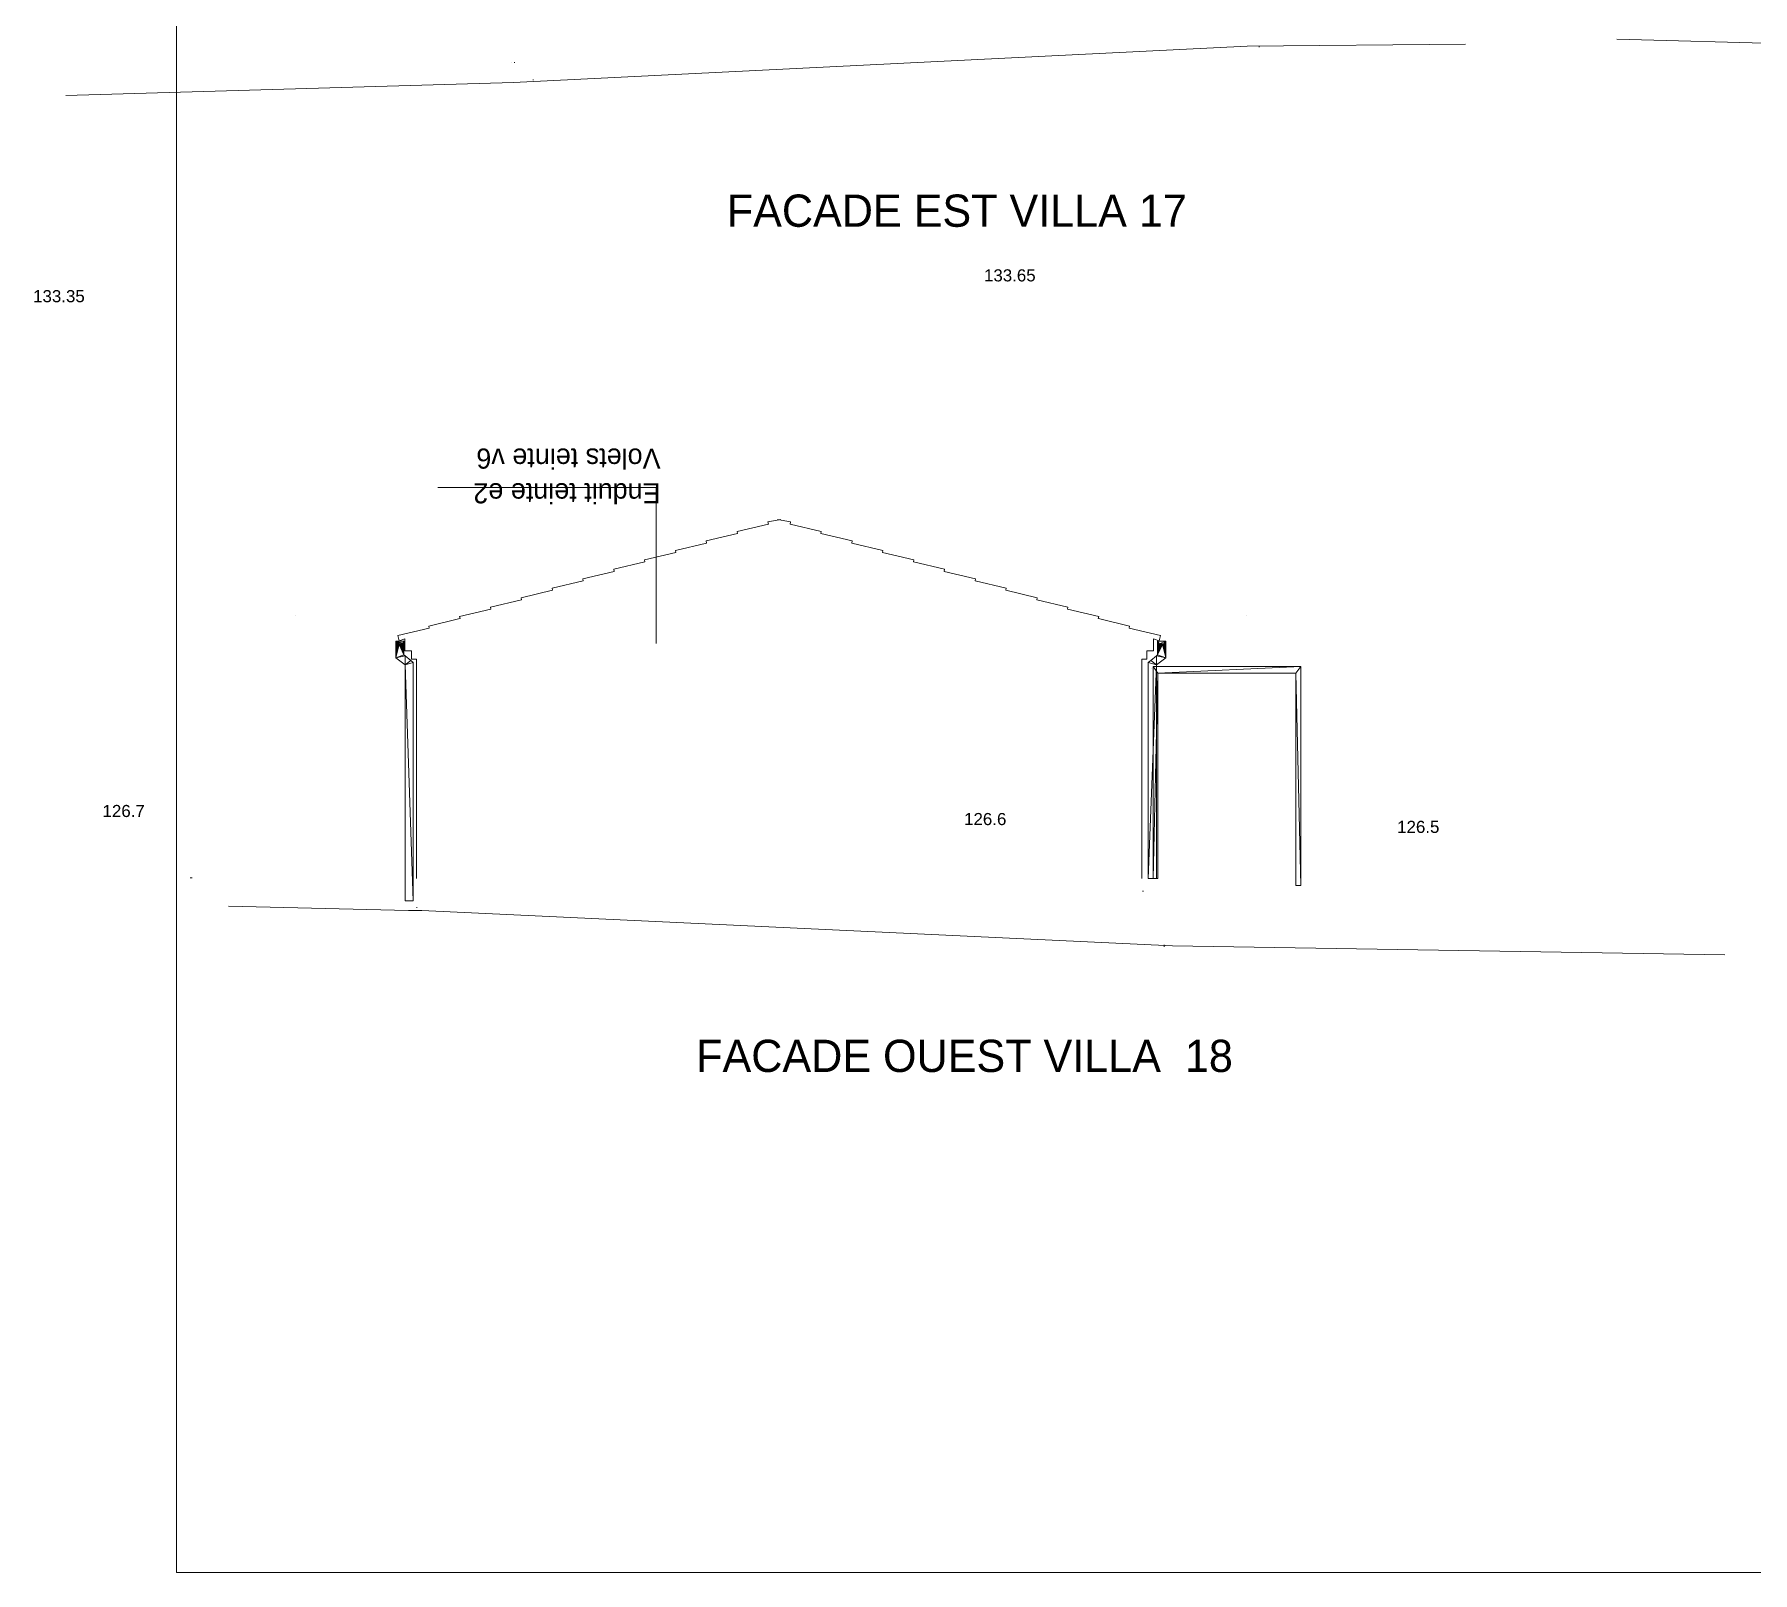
# Model space of a CAD drawing. Header units: metres. Extents: x -12536 to 12621, y -17191 to 9596.
# Drawn here: x -12432 to -10300, y -14453 to -12545 of the extents above; entities that cross this region are included whole.
import ezdxf
from ezdxf.enums import TextEntityAlignment as Align
from ezdxf.lldxf.tags import DXFTag

# ---------------------------------------------------------------- set-up
doc = ezdxf.new("R2010")
doc.units = ezdxf.units.M
doc.header["$MEASUREMENT"] = 0
for name, color, linetype in [('Calque commun', 7, 'Continuous'), ('Cotations', 7, 'Continuous'), ('Layer79', 7, 'Continuous')]:
    doc.layers.add(name, color=color, linetype=linetype)
doc.styles.add('Arial15', font='arial.ttf', dxfattribs={"height": 0.15})
doc.styles.add('Century Gothic15', font='GOTHIC.TTF', dxfattribs={"height": 0.18})
doc.styles.add('Century Gothic18', font='GOTHIC.TTF', dxfattribs={"height": 0.18})
tags = doc.linetypes.add('HIDDEN', pattern=[0.375, 0.25, -0.125]).pattern_tags.tags
tags[6:7] = [DXFTag(74, 4), DXFTag(75, 0), DXFTag(340, '0'), DXFTag(46, 1.0), DXFTag(50, 0.0), DXFTag(44, 0.0), DXFTag(45, 0.0)]
tags[4:5] = [DXFTag(74, 4), DXFTag(75, 0), DXFTag(340, '0'), DXFTag(46, 1.0), DXFTag(50, 0.0), DXFTag(44, 0.0), DXFTag(45, 0.0)]

# ---------------------------------------------------------------- blocks, each defined once
blk = doc.blocks.new('@dwg_exp6')
at = {"layer": 'Cotations', "color": 212, "linetype": 'ByBlock', "lineweight": -2, "style": 'Arial15'}
blk.add_text('133.65', height=0.15, dxfattribs=at).set_placement((-23.697, 15.874), align=Align.CENTER)
blk = doc.blocks.new('@dwg_exp9')
at = {"layer": 'Cotations', "color": 212, "linetype": 'ByBlock', "lineweight": -2, "style": 'Arial15'}
blk.add_text('133.35', height=0.15, dxfattribs=at).set_placement((-35.495, 15.616), align=Align.CENTER)
blk = doc.blocks.new('@dwg_exp24')
at = {"layer": 'Cotations', "color": 212, "linetype": 'ByBlock', "lineweight": -2, "style": 'Arial15'}
blk.add_text('126.5', height=0.15, dxfattribs=at).set_placement((-18.629, 9.033), align=Align.CENTER)
blk = doc.blocks.new('@dwg_exp25')
at = {"layer": 'Cotations', "color": 212, "linetype": 'ByBlock', "lineweight": -2, "style": 'Arial15'}
blk.add_text('126.7', height=0.15, dxfattribs=at).set_placement((-34.692, 9.23), align=Align.CENTER)
blk = doc.blocks.new('@dwg_exp26')
at = {"layer": 'Cotations', "color": 212, "linetype": 'ByBlock', "lineweight": -2, "style": 'Arial15'}
blk.add_text('126.6', height=0.15, dxfattribs=at).set_placement((-24.002, 9.13), align=Align.CENTER)

msp = doc.modelspace()

# ---------------------------------------------------------------- linework, layer by layer
at = {"layer": 'Calque commun', "color": 26, "linetype": 'HIDDEN', "lineweight": 20}
for p, q in [((-10169.372, -12559.28), (-10468.039, -12551.305)), ((-11836.993, -12604.722), (-10926.704, -12559.978)), ((-10926.704, -12559.978), (-10655.797, -12557.262)), ((-12392.473, -12620.908), (-11836.993, -12604.722)), ((-11967.633, -13631.879), (-12190.613, -13626.774)), ((-11951.102, -13632.02), (-11967.633, -13631.879)), ((-11951.102, -13632.02), (-11019.584, -13675.771)), ((-11019.584, -13675.771), (-10334.265, -13687.006))]:
    msp.add_line(p, q, dxfattribs=at)
at = {"layer": 'Calque commun', "color": 7, "linetype": 'Continuous', "lineweight": 5}
for p, q in [((-10911.398, -12560.464), (-10912.399, -12560.464)), ((-11840.126, -12579.923), (-11840.127, -12579.923)), ((-11840.127, -12579.923), (-11840.126, -12579.923)), ((-11840.126, -12579.923), (-11840.127, -12579.923)), ((-11840.126, -12579.923), (-11840.127, -12579.923)), ((-11840.126, -12579.923), (-11840.126, -12579.923)), ((-11840.126, -12579.923), (-11840.126, -12579.923)), ((-11840.126, -12579.923), (-11840.126, -12579.923)), ((-11840.126, -12579.923), (-11840.126, -12579.923)), ((-11840.126, -12579.923), (-11840.126, -12579.923)), ((-11840.126, -12579.923), (-11840.126, -12579.923)), ((-11836.567, -12579.923), (-11836.567, -12579.923)), ((-11836.567, -12579.923), (-11836.567, -12579.923)), ((-11836.567, -12579.923), (-11836.567, -12579.923)), ((-11836.567, -12579.923), (-11836.567, -12579.923)), ((-11836.567, -12579.923), (-11836.567, -12579.923)), ((-11835.566, -12579.923), (-11836.567, -12579.923)), ((-11836.567, -12579.923), (-11836.567, -12579.923)), ((-11835.566, -12579.923), (-11835.566, -12579.923)), ((-11835.566, -12579.923), (-11835.566, -12579.923)), ((-11835.566, -12579.923), (-11835.566, -12579.923)), ((-11835.566, -12579.923), (-11835.566, -12579.923)), ((-11835.566, -12579.923), (-11835.566, -12579.923)), ((-11835.566, -12579.923), (-11835.566, -12579.923)), ((-11835.566, -12579.923), (-11835.566, -12579.923)), ((-11835.566, -12579.923), (-11835.566, -12579.923)), ((-11835.566, -12579.923), (-11835.566, -12579.923)), ((-11835.566, -12579.923), (-11835.566, -12579.923)), ((-11835.566, -12579.923), (-11835.566, -12579.923)), ((-11835.566, -12579.923), (-11835.566, -12579.923)), ((-11813.4, -12601.772), (-11813.4, -12601.772)), ((-11813.4, -12601.772), (-11813.4, -12601.772)), ((-11813.4, -12601.772), (-11813.4, -12601.772)), ((-11813.4, -12601.772), (-11813.4, -12601.772)), ((-11813.4, -12601.772), (-11813.4, -12601.772)), ((-11812.399, -12601.772), (-11813.4, -12601.772)), ((-11813.4, -12601.772), (-11813.4, -12601.772)), ((-11812.399, -12601.771), (-11812.399, -12601.771)), ((-11812.399, -12601.771), (-11812.399, -12601.771)), ((-11812.399, -12601.772), (-11812.399, -12601.772)), ((-11812.399, -12601.772), (-11812.399, -12601.772)), ((-11812.399, -12601.772), (-11812.399, -12601.772)), ((-11812.399, -12601.772), (-11812.399, -12601.772)), ((-11812.399, -12601.772), (-11812.399, -12601.772)), ((-11812.399, -12601.772), (-11812.399, -12601.772)), ((-11812.399, -12601.772), (-11812.399, -12601.772)), ((-11812.399, -12601.772), (-11812.399, -12601.772)), ((-11812.399, -12601.772), (-11812.399, -12601.772)), ((-11812.399, -12601.772), (-11812.399, -12601.772)), ((-12108.231, -13265.962), (-12108.231, -13265.963)), ((-10927.459, -13265.962), (-10927.458, -13265.962)), ((-12235.75, -13591.548), (-12238.327, -13591.548)), ((-12236.775, -13591.516), (-12236.775, -13591.548)), ((-11055.691, -13608.096), (-11056.692, -13608.096)), ((-11956.692, -13628.308), (-11957.693, -13628.308)), ((-11029.904, -13675.629), (-11029.904, -13674.702)), ((-11029.904, -13674.702), (-11029.904, -13676.84))]:
    msp.add_line(p, q, dxfattribs=at)
at = {"layer": 'Calque commun', "color": 5, "linetype": 'Continuous', "lineweight": 20}
msp.add_polyline3d([(-11931.081, -13107.334, 0), (-11660.32, -13107.334, 0), (-11660.32, -13300.772, 0)], dxfattribs=at)
at = {"layer": 'Cotations', "color": 7, "linetype": 'Continuous', "lineweight": 5}
for points in [[(-11957.635, -13592.105, 0), (-11957.634, -13320.361, 0), (-11963.882, -13320.361, 0), (-11963.882, -13309.694, 0), (-11972.02, -13309.694, 0), (-11972.02, -13295.155, 0), (-11978.881, -13297.3, 0), (-11980.687, -13290.794, 0), (-11941.958, -13281.572, 0), (-11942.417, -13279.077, 0), (-11903.689, -13269.855, 0), (-11903.492, -13269.802, 0), (-11904.149, -13267.359, 0), (-11865.221, -13258.089, 0), (-11865.807, -13255.624, 0), (-11827.151, -13246.42, 0), (-11827.61, -13243.924, 0), (-11788.882, -13234.702, 0), (-11789.34, -13232.207, 0), (-11750.612, -13222.985, 0), (-11751.071, -13220.489, 0), (-11712.343, -13211.267, 0), (-11712.801, -13208.771, 0), (-11674.073, -13199.549, 0), (-11674.531, -13197.054, 0), (-11635.804, -13187.832, 0), (-11636.262, -13185.336, 0), (-11597.534, -13176.114, 0), (-11597.992, -13173.619, 0), (-11559.265, -13164.397, 0), (-11559.723, -13161.901, 0), (-11520.995, -13152.679, 0), (-11521.505, -13149.99, 0), (-11505.609, -13146.856, 0)], [(-11057.474, -13592.105, 0), (-11057.475, -13320.361, 0), (-11051.227, -13320.361, 0), (-11051.227, -13309.694, 0), (-11043.09, -13309.694, 0), (-11043.09, -13295.155, 0), (-11036.228, -13297.3, 0), (-11034.423, -13290.794, 0), (-11073.151, -13281.572, 0), (-11072.692, -13279.077, 0), (-11111.42, -13269.855, 0), (-11111.618, -13269.802, 0), (-11110.96, -13267.359, 0), (-11149.888, -13258.089, 0), (-11149.302, -13255.624, 0), (-11187.958, -13246.42, 0), (-11187.5, -13243.924, 0), (-11226.228, -13234.702, 0), (-11225.769, -13232.207, 0), (-11264.497, -13222.985, 0), (-11264.038, -13220.489, 0), (-11302.766, -13211.267, 0), (-11302.308, -13208.771, 0), (-11341.036, -13199.549, 0), (-11340.578, -13197.054, 0), (-11379.306, -13187.832, 0), (-11378.847, -13185.336, 0), (-11417.575, -13176.114, 0), (-11417.117, -13173.619, 0), (-11455.844, -13164.397, 0), (-11455.386, -13161.901, 0), (-11494.114, -13152.679, 0), (-11493.604, -13149.99, 0), (-11509.5, -13146.856, 0)]]:
    msp.add_polyline3d(points, dxfattribs=at)
at = {"layer": 'Layer79', "color": 7, "linetype": 'Continuous', "lineweight": 5}
for p, q in [((-11045.791, -13331.553), (-11045.791, -13331.552)), ((-11045.791, -13331.552), (-11045.791, -13331.553))]:
    msp.add_line(p, q, dxfattribs=at)

# ---------------------------------------------------------------- block references
at = {"layer": 'Cotations', "color": 0, "linetype": 'ByBlock', "lineweight": -2, "xscale": 100, "yscale": 100, "zscale": 100}
for name in ['@dwg_exp6', '@dwg_exp9', '@dwg_exp25', '@dwg_exp26', '@dwg_exp24']:
    msp.add_blockref(name, (-8851.696, -14439.024), dxfattribs=at)

# ---------------------------------------------------------------- texts
at = {"layer": 'Calque commun', "color": 5, "linetype": 'ByBlock', "lineweight": -2, "style": 'Century Gothic15'}
for s, p in [('FACADE EST VILLA 17', (-11572.512, -12743.887)), ('FACADE OUEST VILLA  18', (-11610.517, -13792.279))]:
    msp.add_text(s, height=40, dxfattribs=at).set_placement(p, align=Align.TOP_LEFT)
at = {"layer": 'Calque commun', "color": 5, "linetype": 'ByBlock', "lineweight": -2, "insert": (-11654.682, -13058.553), "char_height": 25, "attachment_point": 7, "rotation": 180, "line_spacing_factor": 1.032, "style": 'Century Gothic18'}
msp.add_mtext('Enduit teinte e2\\PVolets teinte v6', dxfattribs=at)

# ---------------------------------------------------------------- meshes
at = {"layer": 'Calque commun', "color": 7, "linetype": 'Continuous', "lineweight": 5}
mesh = msp.add_polyface(dxfattribs=at)
corners = [(-6255.473, -10253.272), (-12255.473, -10253.272), (-12255.473, -14453.272), (-6255.473, -14453.272)]
mesh.append_faces([[corners[k] for k in face] for face in [(0, 1, 2, 3)]], dxfattribs={"color": 7})
at = {"layer": 'Calque commun', "color": 8, "linetype": 'Continuous', "lineweight": 5}
mesh = msp.add_polyface(dxfattribs=at)
corners = [(-11982.016, -13300.269), (-11981.614, -13300.668), (-11983.245, -13318.678), (-11982.923, -13298.839), (-11982.676, -13299.348), (-11961.668, -13620.16), (-11971.669, -13327.344), (-11961.669, -13324.221), (-11977.961, -13301.94), (-11977.397, -13301.877), (-11973.245, -13314.854), (-11976.844, -13301.751), (-11979.09, -13301.877), (-11976.309, -13301.565), (-11975.798, -13301.32), (-11973.244, -13297.753), (-11973.373, -13298.305), (-11982.372, -13299.827), (-11983.114, -13298.305), (-11971.669, -13316.129), (-11964.614, -13321.838), (-11973.812, -13299.349), (-11973.564, -13298.839), (-11978.527, -13301.94), (-11974.471, -13300.269), (-11974.115, -13299.827), (-11980.69, -13301.32), (-11980.178, -13301.565), (-11974.873, -13300.668), (-11975.317, -13301.02), (-11981.17, -13301.02), (-11983.245, -13297.753), (-11979.643, -13301.751), (-11971.668, -13620.16)]
mesh.append_faces([[corners[k] for k in face] for face in [(5, 6, 7), (14, 10, 13), (0, 2, 17), (8, 10, 23), (2, 19, 6)]], dxfattribs={"vtx0": -1, "vtx1": -1, "color": 8})
mesh.append_faces([[corners[k] for k in face] for face in [(10, 2, 12)]], dxfattribs={"vtx0": -1, "vtx1": -1, "vtx2": -1, "color": 8})
mesh.append_faces([[corners[k] for k in face] for face in [(2, 3, 4), (10, 9, 11), (10, 11, 13), (2, 18, 3), (10, 21, 22), (10, 12, 23), (10, 24, 25), (2, 4, 17), (2, 26, 27), (10, 28, 24), (10, 25, 21), (10, 29, 28), (2, 30, 26), (10, 22, 16), (2, 1, 30), (2, 27, 32), (2, 32, 12)]], dxfattribs={"vtx0": -1, "vtx2": -1, "color": 8})
mesh.append_faces([[corners[k] for k in face] for face in [(15, 10, 16)]], dxfattribs={"vtx1": -1, "color": 8})
mesh.append_faces([[corners[k] for k in face] for face in [(0, 1, 2), (8, 9, 10), (19, 20, 6), (20, 7, 6), (10, 19, 2), (14, 29, 10)]], dxfattribs={"vtx1": -1, "vtx2": -1, "color": 8})
mesh.append_faces([[corners[k] for k in face] for face in [(2, 31, 18), (5, 33, 6)]], dxfattribs={"vtx2": -1, "color": 8})
mesh = msp.add_polyface(dxfattribs=at)
corners = [(-11982.018, -13300.271), (-11983.244, -13297.753), (-11981.105, -13301.069), (-11976.844, -13301.755), (-11977.238, -13301.851), (-11977.638, -13301.915), (-11981.736, -13300.561), (-11973.448, -13298.537), (-11973.244, -13297.753), (-11973.33, -13298.149), (-11978.851, -13301.915), (-11979.251, -13301.851), (-11979.644, -13301.755), (-11975.727, -13301.284), (-11978.042, -13301.948), (-11980.402, -13301.47), (-11980.029, -13301.628), (-11982.716, -13299.279), (-11982.893, -13298.914), (-11974.753, -13300.561), (-11975.058, -13300.827), (-11975.384, -13301.069), (-11974.47, -13300.271), (-11973.595, -13298.914), (-11983.041, -13298.537), (-11980.762, -13301.284), (-11973.773, -13299.279), (-11973.979, -13299.627), (-11974.212, -13299.959), (-11982.277, -13299.959), (-11982.51, -13299.627), (-11976.087, -13301.47), (-11983.158, -13298.149), (-11981.431, -13300.827), (-11976.46, -13301.628), (-11978.447, -13301.948)]
mesh.append_faces([[corners[k] for k in face] for face in [(7, 8, 9), (15, 12, 16), (17, 29, 30), (1, 24, 32), (3, 31, 34)]], dxfattribs={"vtx0": -1, "color": 8})
mesh.append_faces([[corners[k] for k in face] for face in [(0, 2, 6), (14, 10, 5), (22, 26, 28)]], dxfattribs={"vtx0": -1, "vtx1": -1, "color": 8})
mesh.append_faces([[corners[k] for k in face] for face in [(0, 1, 2), (3, 5, 13), (22, 8, 23), (25, 10, 12), (1, 13, 5), (1, 10, 25), (0, 17, 1), (1, 5, 10), (1, 22, 21)]], dxfattribs={"vtx0": -1, "vtx1": -1, "vtx2": -1, "color": 8})
mesh.append_faces([[corners[k] for k in face] for face in [(1, 17, 18), (1, 18, 24), (3, 13, 31), (22, 23, 26), (1, 21, 13), (1, 25, 2)]], dxfattribs={"vtx0": -1, "vtx2": -1, "color": 8})
mesh.append_faces([[corners[k] for k in face] for face in [(15, 25, 12), (1, 8, 22), (7, 23, 8), (0, 29, 17), (22, 19, 21)]], dxfattribs={"vtx1": -1, "vtx2": -1, "color": 8})
mesh.append_faces([[corners[k] for k in face] for face in [(3, 4, 5), (10, 11, 12), (19, 20, 21), (26, 27, 28), (2, 33, 6), (14, 35, 10)]], dxfattribs={"vtx2": -1, "color": 8})
mesh = msp.add_polyface(dxfattribs=at)
corners = [(-11035.42, -13301.32), (-11034.909, -13301.565), (-11037.973, -13314.854), (-11039.549, -13316.129), (-11027.972, -13318.678), (-11039.549, -13327.344), (-11029.603, -13300.668), (-11030.047, -13301.02), (-11030.528, -13301.32), (-11031.575, -13301.751), (-11031.039, -13301.565), (-11046.604, -13321.838), (-11049.549, -13324.221), (-11033.821, -13301.877), (-11033.257, -13301.94), (-11029.201, -13300.269), (-11037.654, -13298.839), (-11037.406, -13299.349), (-11028.542, -13299.348), (-11028.846, -13299.827), (-11037.102, -13299.827), (-11036.344, -13300.668), (-11035.9, -13301.02), (-11049.549, -13592.105), (-11039.55, -13592.105), (-11034.373, -13301.751), (-11028.103, -13298.305), (-11027.973, -13297.753), (-11032.69, -13301.94), (-11032.127, -13301.877), (-11036.747, -13300.269), (-11037.844, -13298.305), (-11037.973, -13297.753), (-11028.294, -13298.839)]
mesh.append_faces([[corners[k] for k in face] for face in [(23, 5, 24), (4, 26, 27), (31, 2, 32)]], dxfattribs={"vtx0": -1, "color": 8})
mesh.append_faces([[corners[k] for k in face] for face in [(6, 4, 7), (11, 5, 12), (15, 4, 6), (18, 4, 19), (20, 2, 17), (25, 2, 1), (0, 2, 22), (30, 2, 20)]], dxfattribs={"vtx0": -1, "vtx1": -1, "color": 8})
mesh.append_faces([[corners[k] for k in face] for face in [(4, 2, 29)]], dxfattribs={"vtx0": -1, "vtx1": -1, "vtx2": -1, "color": 8})
mesh.append_faces([[corners[k] for k in face] for face in [(3, 4, 5), (4, 8, 7), (4, 9, 10), (4, 10, 8), (4, 33, 26), (4, 29, 9)]], dxfattribs={"vtx0": -1, "vtx2": -1, "color": 8})
mesh.append_faces([[corners[k] for k in face] for face in [(0, 1, 2), (13, 14, 2), (16, 17, 2), (3, 2, 4), (21, 22, 2), (11, 3, 5), (23, 12, 5), (28, 29, 2), (30, 21, 2), (15, 19, 4), (25, 13, 2), (31, 16, 2), (14, 28, 2), (18, 33, 4)]], dxfattribs={"vtx1": -1, "vtx2": -1, "color": 8})
mesh = msp.add_polyface(dxfattribs=at)
corners = [(-11032.367, -13301.915), (-11032.77, -13301.948), (-11033.579, -13301.915), (-11037.006, -13299.959), (-11037.445, -13299.279), (-11036.747, -13300.271), (-11037.239, -13299.627), (-11029.199, -13300.271), (-11027.973, -13297.753), (-11028.324, -13298.914), (-11037.622, -13298.914), (-11037.973, -13297.753), (-11028.501, -13299.279), (-11028.707, -13299.627), (-11028.94, -13299.959), (-11030.815, -13301.47), (-11031.573, -13301.755), (-11030.456, -13301.284), (-11035.49, -13301.284), (-11035.834, -13301.069), (-11036.464, -13300.561), (-11030.112, -13301.069), (-11029.482, -13300.561), (-11029.787, -13300.827), (-11033.176, -13301.948), (-11034.373, -13301.755), (-11035.131, -13301.47), (-11034.758, -13301.628), (-11031.189, -13301.628), (-11037.77, -13298.537), (-11037.887, -13298.149), (-11028.176, -13298.537), (-11031.967, -13301.851), (-11033.979, -13301.851), (-11028.059, -13298.149), (-11036.159, -13300.827)]
mesh.append_faces([[corners[k] for k in face] for face in [(21, 22, 23), (0, 16, 32), (31, 8, 34)]], dxfattribs={"vtx0": -1, "color": 8})
mesh.append_faces([[corners[k] for k in face] for face in [(3, 4, 5), (15, 16, 17), (5, 19, 20), (10, 5, 4), (18, 25, 26), (12, 7, 9), (17, 8, 21)]], dxfattribs={"vtx0": -1, "vtx1": -1, "color": 8})
mesh.append_faces([[corners[k] for k in face] for face in [(7, 8, 9), (10, 11, 5), (18, 8, 17), (17, 16, 0), (18, 2, 25), (17, 0, 2), (5, 11, 19), (18, 17, 2), (7, 21, 8)]], dxfattribs={"vtx0": -1, "vtx1": -1, "vtx2": -1, "color": 8})
mesh.append_faces([[corners[k] for k in face] for face in [(18, 11, 8), (12, 14, 7)]], dxfattribs={"vtx0": -1, "vtx2": -1, "color": 8})
mesh.append_faces([[corners[k] for k in face] for face in [(0, 1, 2), (18, 19, 11), (7, 22, 21), (31, 9, 8), (10, 29, 11)]], dxfattribs={"vtx1": -1, "vtx2": -1, "color": 8})
mesh.append_faces([[corners[k] for k in face] for face in [(3, 6, 4), (12, 13, 14), (1, 24, 2), (25, 27, 26), (15, 28, 16), (29, 30, 11), (2, 33, 25), (19, 35, 20)]], dxfattribs={"vtx2": -1, "color": 8})
at = {"layer": 'Calque commun', "color": 7, "linetype": 'Continuous', "lineweight": 5}
mesh = msp.add_polyface(dxfattribs=at)
corners = [(-10860.16, -13600.83), (-10866.314, -13600.83), (-10866.314, -13337.509), (-11037.545, -13337.509), (-11043.722, -13592.105), (-11043.699, -13329.166), (-11037.568, -13592.105), (-10860.16, -13329.166)]
mesh.append_faces([[corners[k] for k in face] for face in [(3, 7, 2), (0, 2, 7)]], dxfattribs={"vtx0": -1, "vtx1": -1, "color": 7})
mesh.append_faces([[corners[k] for k in face] for face in [(3, 4, 5), (3, 5, 7)]], dxfattribs={"vtx0": -1, "vtx2": -1, "color": 7})
mesh.append_faces([[corners[k] for k in face] for face in [(0, 1, 2), (3, 6, 4)]], dxfattribs={"vtx2": -1, "color": 7})

doc.saveas('drawing.dxf')
